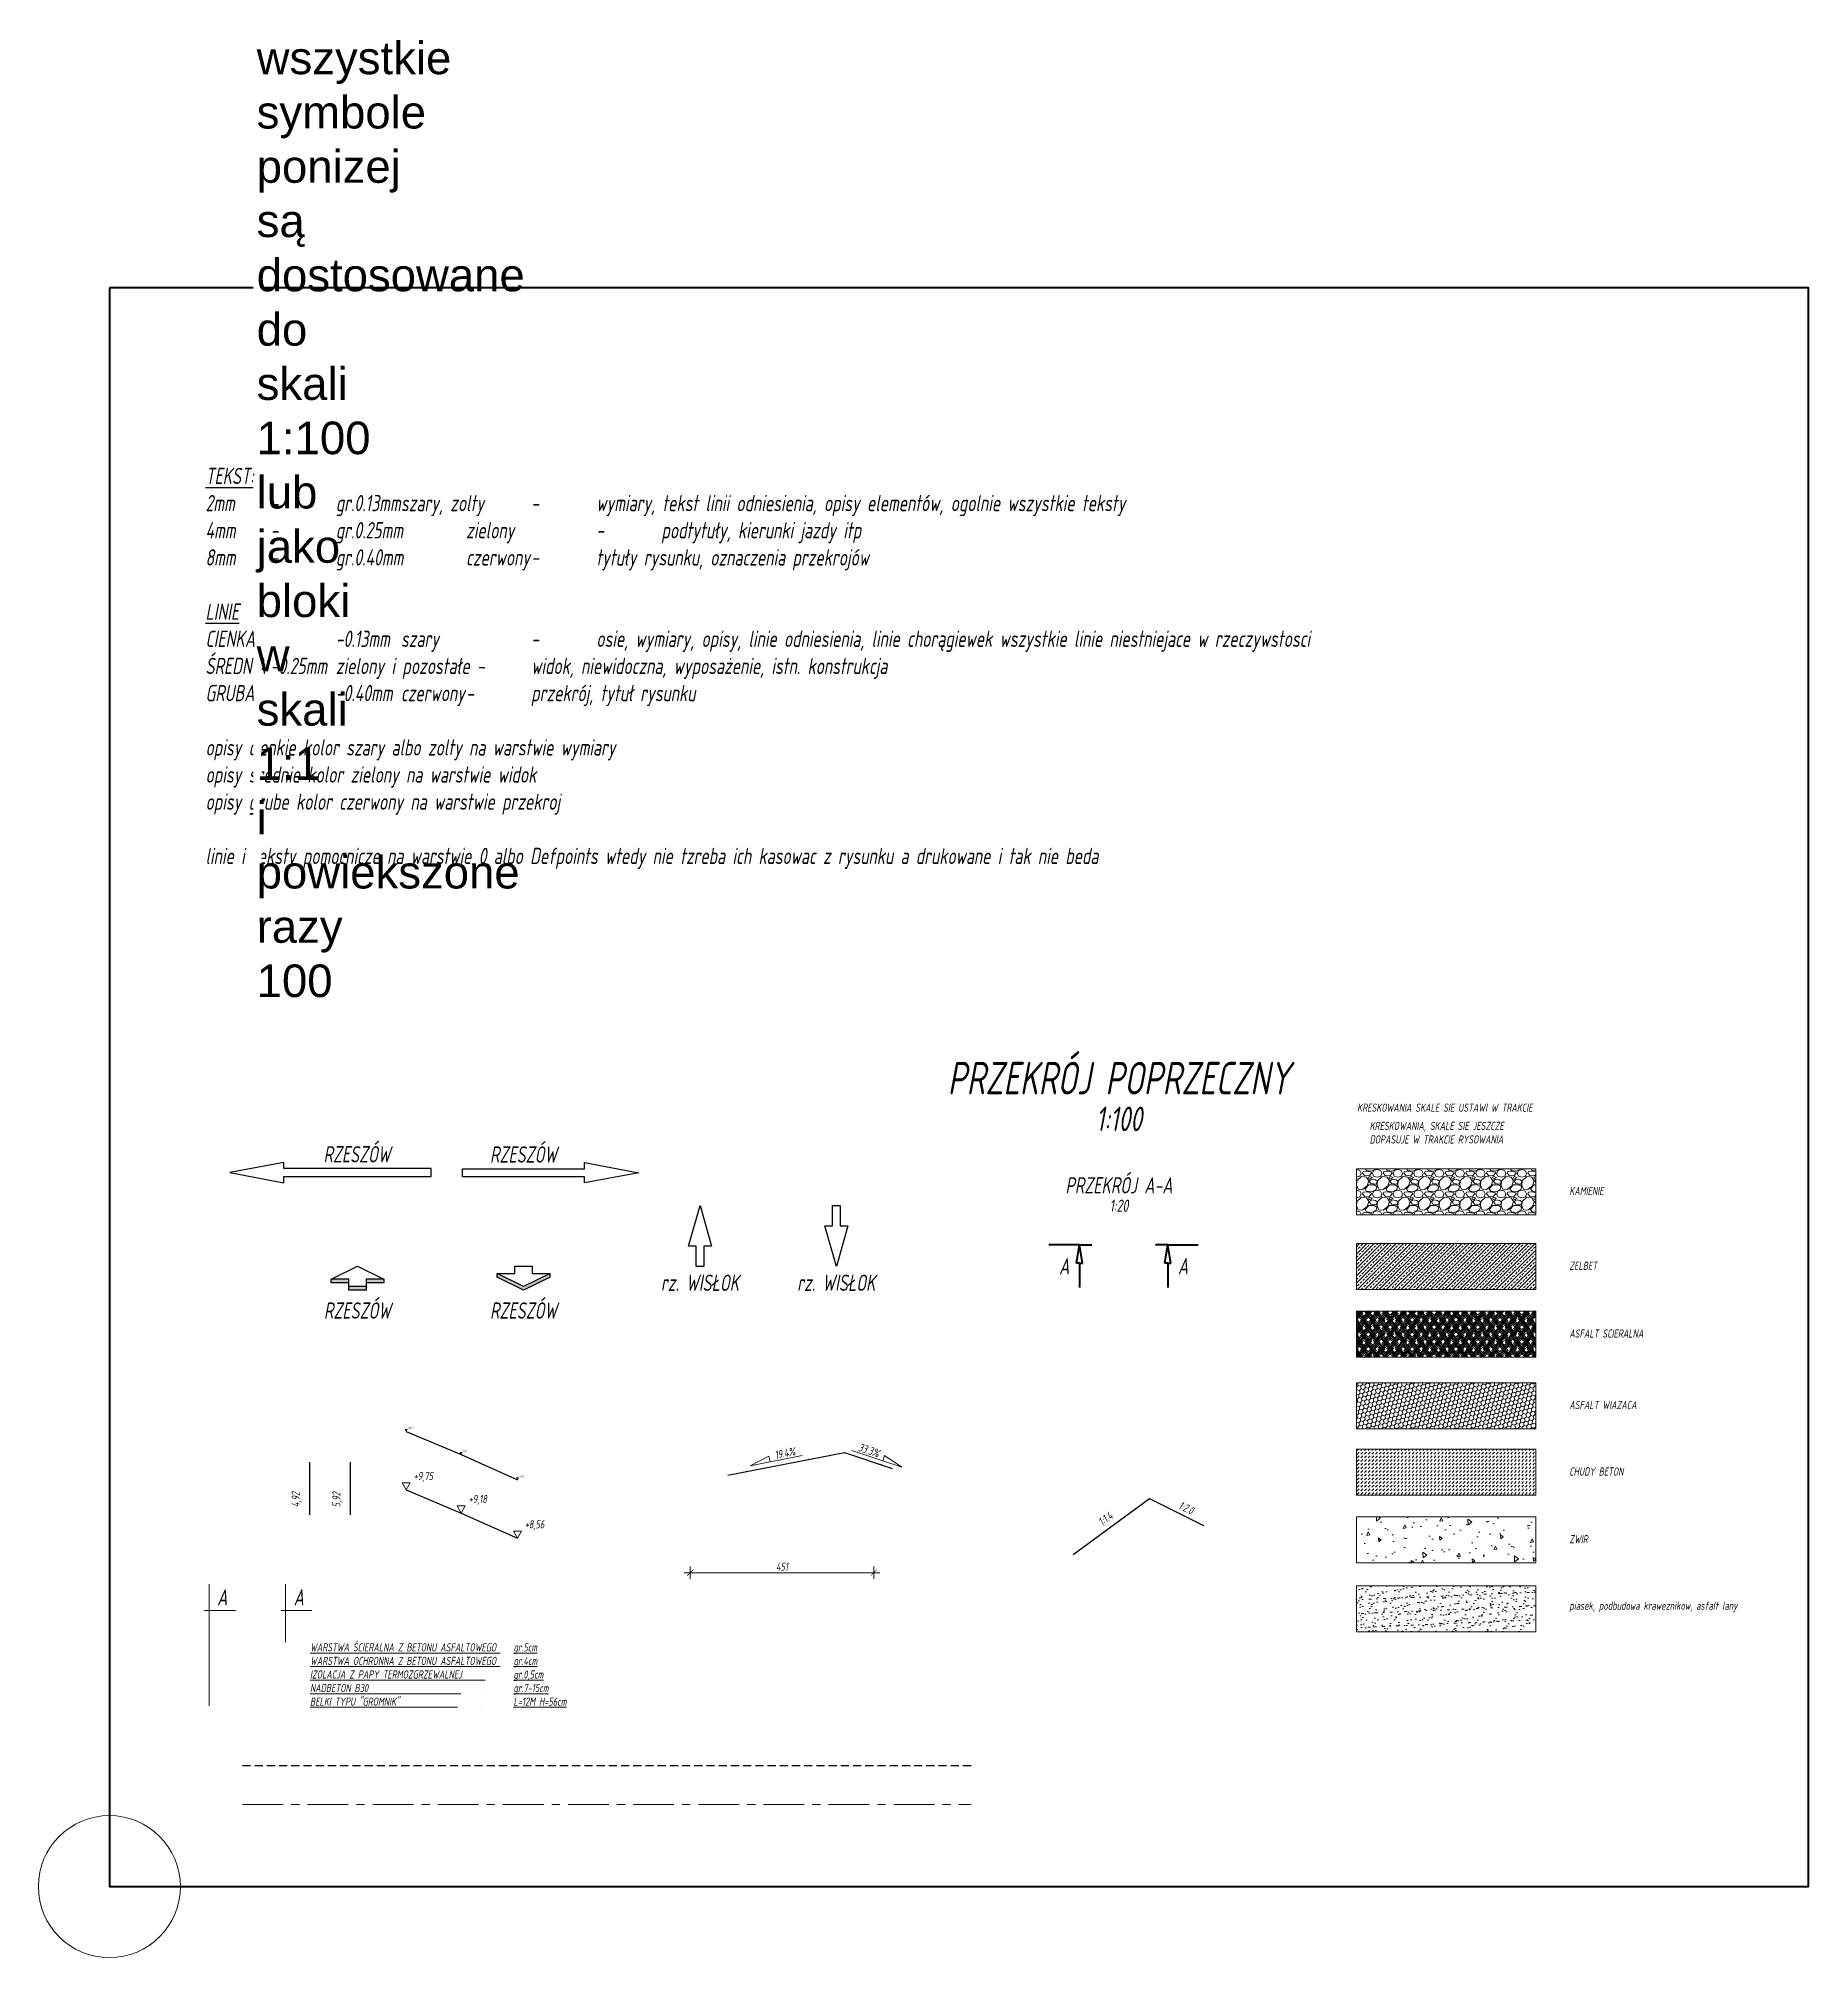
# Model space of a CAD drawing. Header units: millimetres. Extents: x -1744 to 115246, y -1744 to 70845.
# Drawn here: x -1744 to 41745, y -1744 to 45405 of the extents above.
import ezdxf
from ezdxf.enums import TextEntityAlignment as Align

# ---------------------------------------------------------------- set-up
doc = ezdxf.new("R2010")
doc.units = ezdxf.units.MM
doc.header["$LTSCALE"] = 400
doc.linetypes.add('CENTERX2', pattern=[4, 2.5, -0.5, 0.5, -0.5])
doc.linetypes.add('DASHED', pattern=[0.75, 0.5, -0.25])
doc.layers.get('0').update_dxf_attribs({"lineweight": 0})
doc.layers.get('Defpoints').update_dxf_attribs({"lineweight": 0})
for name, color, linetype, lineweight in [('kreskowanie', 8, 'Continuous', 15), ('niewidoczna', 4, 'DASHED', 25), ('osie', 2, 'CENTERX2', 15), ('przekrój', 1, 'Continuous', 40), ('widok', 3, 'Continuous', 25), ('wymiary', 9, 'Continuous', 0)]:
    doc.layers.add(name, color=color, linetype=linetype, lineweight=lineweight)
doc.styles.add('0.7', font='isocpeui.ttf', dxfattribs={"width": 0.7})
doc.styles.add('tabelka', font='arial.ttf')
doc.dimstyles.new('1do100_MadziCAD', dxfattribs={"dimscale": 100, "dimtxt": 2, "dimasz": 1.5, "dimexe": 1.5, "dimexo": 1, "dimgap": 0.5, "dimtad": 1, "dimdec": 0, "dimlfac": 0.1, "dimzin": 9, "dimtxsty": '0.7', "dimblk": 'MadziCAD_znacznik', "dimcen": 2, "dimdle": 1.5, "dimse1": 1, "dimse2": 1, "dimclrd": 256, "dimclre": 256, "dimclrt": 2, "dimadec": 1, "dimazin": 2, "dimtfac": 1, "dimtdec": 1, "dimtix": 1, "dimtmove": 2, "dimatfit": 3, "dimldrblk": 'MadziCAD_strzalka_linii_odniesienia', "dimfxl": 0, "dimtvp": 1, "dimtolj": 1, "dimtzin": 0, "dimlwd": -1, "dimlwe": 25, "dimarcsym": 0})
doc.dimstyles.new('1do100_MadziCAD$6', dxfattribs={"dimscale": 100, "dimtxt": 2, "dimasz": 1.5, "dimexe": 1.5, "dimexo": 1, "dimgap": 2, "dimtad": 1, "dimlfac": 0.001, "dimzin": 1, "dimtxsty": '0.7', "dimblk": 'MadziCAD_znacznik', "dimcen": 2, "dimdle": 1.5, "dimse1": 1, "dimse2": 1, "dimclrd": 256, "dimclre": 256, "dimclrt": 2, "dimadec": 1, "dimazin": 2, "dimtfac": 1, "dimtdec": 1, "dimtix": 1, "dimtmove": 2, "dimatfit": 3, "dimldrblk": 'MadziCAD_strzalka_linii_odniesienia', "dimfxl": 0, "dimtvp": 1, "dimtolj": 1, "dimtzin": 0, "dimlwd": -1, "dimlwe": 25, "dimarcsym": 0})
doc.dimstyles.new('1do25_MadziCAD$6', dxfattribs={"dimscale": 25, "dimtxt": 2, "dimasz": 1.5, "dimexe": 1.5, "dimexo": 1, "dimgap": 2, "dimtad": 1, "dimdec": 1, "dimlfac": 0.1, "dimzin": 1, "dimtxsty": '0.7', "dimblk": 'MadziCAD_znacznik', "dimcen": 2, "dimdle": 1.5, "dimse1": 1, "dimse2": 1, "dimclrd": 256, "dimclre": 256, "dimclrt": 2, "dimadec": 1, "dimazin": 2, "dimtfac": 1, "dimtdec": 1, "dimtix": 1, "dimtmove": 2, "dimatfit": 3, "dimldrblk": 'MadziCAD_strzalka_linii_odniesienia', "dimfxl": 0, "dimtvp": 1, "dimtolj": 1, "dimtzin": 0, "dimlwd": -1, "dimlwe": 25, "dimarcsym": 0})

# ---------------------------------------------------------------- blocks, each defined once
blk = doc.blocks.new('opis preta w widoku')
at = {"layer": 'wymiary'}
blk.add_lwpolyline([(18, 0), (0, 0)], dxfattribs=at)
blk.add_circle((20, 0), 2.5, dxfattribs=at)
at = {"layer": 'wymiary', "color": 2, "style": '0.7', "width": 0.7}
for tag, p in [('SREDNICA_PRETA', (3, 2)), ('DLUGOSC_PRETA', (11, 2))]:
    blk.add_attdef(tag, text='', height=2, dxfattribs=at).set_placement(p, align=Align.MIDDLE_CENTER)
at = {"layer": 'wymiary', "color": 1, "style": 'tabelka'}
blk.add_attdef('NUMER_PRETA', text='', height=2, dxfattribs=at).set_placement((20, 0), align=Align.MIDDLE_CENTER)
blk = doc.blocks.new('MadziCAD_litera_przekroju')
for p, q in [((-3.23, -3.23), (-3.23, 3.23)), ((-4.4, -3.23), (3.23, -3.23)), ((-3.23, -3.23), (-3.23, -26.62))]:
    blk.add_line(p, q)
at = {"layer": 'widok', "style": '0.7', "width": 0.7}
blk.add_attdef('LITERA_PRZEKROJU', text='', height=4, dxfattribs=at).set_placement((0, 0), align=Align.MIDDLE_CENTER)
blk = doc.blocks.new('MadziCAD_oznaczenie_przekroju')
for p, q in [((-0.75, -4.5), (0, 0)), ((0.75, -4.5), (0, 0)), ((0, -4.5), (-0.75, -4.5)), ((0, -4.5), (0.75, -4.5))]:
    blk.add_line(p, q)
for points in [[(0, 0), (-7.5, 0)], [(0, 0), (3, 0)], [(0, -4.5), (0, -10.5)]]:
    blk.add_lwpolyline(points)
at = {"layer": 'przekrój', "style": '0.7', "width": 0.7}
blk.add_attdef('LITERA_PRZEKROJU', text='', height=4, dxfattribs=at).set_placement((-3.75, -5.25), align=Align.MIDDLE_CENTER)
blk = doc.blocks.new('MadziCAD_nazwa_przekroju')
at = {"insert": (0, 0), "char_height": 2, "width": 57.02, "attachment_point": 5, "style": '0.7', "bg_fill": 3, "box_fill_scale": 1.1, "bg_fill_color": 256, "bg_fill_transparency": 0}
blk.add_mtext('                                             \\P                                             \\P                                             \\P                                             ', dxfattribs=at)
at = {"style": '0.7', "width": 0.7}
for tag, height, p in [('NAZWA_PRZEKROJU', 4, (0, 2.5)), ('SKALA_PRZEKROJU', 3, (0, -2.5))]:
    blk.add_attdef(tag, text='', height=height, dxfattribs=at).set_placement(p, align=Align.MIDDLE_CENTER)
blk = doc.blocks.new('MadziCAD_nazwa_przeszkody')
blk.add_lwpolyline([(-0.9375, 5), (-2.8125, 5), (0, 15), (2.8125, 5), (0.9375, 5), (0.9375, 0), (-0.9375, 0)], close=True)
at = {"style": '0.7', "width": 0.7}
blk.add_attdef('NAZWA_PRZESZKODY', text='', height=4, dxfattribs=at).set_placement((0, -4), align=Align.MIDDLE_CENTER)
blk = doc.blocks.new('MadziCAD_nazwa_przeszkody_2')
blk.add_lwpolyline([(0.9375, 10), (2.8125, 10), (0, 0), (-2.8125, 10), (-0.9375, 10), (-0.9375, 15), (0.9375, 15)], close=True)
at = {"style": '0.7', "width": 0.7}
blk.add_attdef('NAZWA_PRZESZKODY', text='', height=4, dxfattribs=at).set_placement((0, -4), align=Align.MIDDLE_CENTER)
blk = doc.blocks.new('MadziCAD_spadek_strzalka')
blk.add_lwpolyline([(4, -1.4), (-9, -1.4), (-4, 0), (-4, -1.4)])
blk = doc.blocks.new('MadziCAD_spadek')
blk.add_blockref('MadziCAD_spadek_strzalka', (0, 0))
at = {"style": '0.7', "width": 0.7}
blk.add_attdef('SPADEK', text='', height=2, dxfattribs=at).set_placement((0, 0), align=Align.MIDDLE_CENTER)
blk = doc.blocks.new('*D15')
at = {"layer": 'Defpoints', "color": 0}
blk.add_point((0, 0), dxfattribs=at)
at = {"layer": 'wymiary', "color": 2, "insert": (4601, 9510), "char_height": 200, "attachment_point": 5, "rotation": 90, "style": '0.7', "bg_fill": 3, "box_fill_scale": 1.1, "bg_fill_color": 256, "bg_fill_true_color": 13158600, "bg_fill_transparency": 3468892}
blk.add_mtext('\\A1;4,92', dxfattribs=at)
at = {"layer": 'Defpoints', "color": 0}
blk.add_point((4921, 9130), dxfattribs=at)
blk.add_point((4921, 9130), dxfattribs=at)
blk = doc.blocks.new('MadziCAD_strzalka_linii_odniesienia')
blk.add_solid([(-2, 0.333333), (0, 0), (-2, -0.333333)])
blk = doc.blocks.new('MadziCAD_znacznik')
for p, q in [((-1, 0), (1, 0)), ((0, 1), (0, -1))]:
    blk.add_line(p, q)
at = {"const_width": 0.1}
blk.add_lwpolyline([(0.5, 0.5), (-0.5, -0.5)], dxfattribs=at)
blk = doc.blocks.new('*D16')
at = {"layer": 'Defpoints', "color": 0}
blk.add_point((0, 0), dxfattribs=at)
at = {"layer": 'wymiary', "color": 2, "insert": (5601, 9506), "char_height": 200, "attachment_point": 5, "rotation": 90, "style": '0.7', "bg_fill": 3, "box_fill_scale": 1.1, "bg_fill_color": 256, "bg_fill_true_color": 13158600, "bg_fill_transparency": 13942248}
blk.add_mtext('\\A1;5,92', dxfattribs=at)
at = {"layer": 'Defpoints', "color": 0}
blk.add_point((5921, 9130), dxfattribs=at)
blk.add_point((5921, 9130), dxfattribs=at)
blk = doc.blocks.new('*D17')
at = {"layer": 'Defpoints', "color": 0}
blk.add_point((0, 0), dxfattribs=at)
at = {"layer": 'wymiary', "color": 2, "insert": (7713, 10065), "char_height": 200, "attachment_point": 5, "style": '0.7', "bg_fill": 3, "box_fill_scale": 1.1, "bg_fill_color": 256, "bg_fill_true_color": 13158600, "bg_fill_transparency": 5439561}
blk.add_mtext('\\A1;+9,75', dxfattribs=at)
at = {"layer": 'Defpoints', "color": 0}
blk.add_point((7292, 9745), dxfattribs=at)
blk.add_point((7292, 9745), dxfattribs=at)
blk = doc.blocks.new('MadziCAD_kota')
blk.add_lwpolyline([(0, 0), (1, 1.73), (-1, 1.73), (0, 0)])
blk = doc.blocks.new('*D18')
at = {"layer": 'Defpoints', "color": 0}
blk.add_point((0, 0), dxfattribs=at)
at = {"layer": 'wymiary', "color": 2, "insert": (9051, 9499), "char_height": 200, "attachment_point": 5, "style": '0.7', "bg_fill": 3, "box_fill_scale": 1.1, "bg_fill_color": 256, "bg_fill_true_color": 13158600, "bg_fill_transparency": 3552908}
blk.add_mtext('\\A1;+9,18', dxfattribs=at)
at = {"layer": 'Defpoints', "color": 0}
blk.add_point((8644, 9179), dxfattribs=at)
blk.add_point((8644, 9179), dxfattribs=at)
blk = doc.blocks.new('*D19')
at = {"layer": 'Defpoints', "color": 0}
blk.add_point((0, 0), dxfattribs=at)
at = {"layer": 'wymiary', "color": 2, "insert": (10444, 8878), "char_height": 200, "attachment_point": 5, "style": '0.7', "bg_fill": 3, "box_fill_scale": 1.1, "bg_fill_color": 256, "bg_fill_true_color": 13158600, "bg_fill_transparency": 3552908}
blk.add_mtext('\\A1;+8,56', dxfattribs=at)
at = {"layer": 'Defpoints', "color": 0}
blk.add_point((10026, 8558), dxfattribs=at)
blk.add_point((10026, 8558), dxfattribs=at)
blk = doc.blocks.new('*D20')
at = {"layer": 'Defpoints', "color": 0}
for p in [(14271, 8573), (18778, 8573), (18778, 7712)]:
    blk.add_point(p, dxfattribs=at)
at = {"layer": 'wymiary'}
blk.add_line((14421, 7712), (18628, 7712), dxfattribs=at)
at = {"layer": 'wymiary', "xscale": 150, "yscale": 150, "zscale": 150, "rotation": 180}
blk.add_blockref('MadziCAD_znacznik', (14271, 7712), dxfattribs=at)
at = {"layer": 'wymiary', "xscale": 150, "yscale": 150, "zscale": 150}
blk.add_blockref('MadziCAD_znacznik', (18778, 7712), dxfattribs=at)
at = {"layer": 'wymiary', "color": 2, "insert": (16524, 7862), "char_height": 200, "attachment_point": 5, "style": '0.7', "bg_fill": 3, "box_fill_scale": 1.1, "bg_fill_color": 256, "bg_fill_true_color": 13158600, "bg_fill_transparency": 6262032}
blk.add_mtext('\\A1;451', dxfattribs=at)
blk = doc.blocks.new('*D21')
at = {"layer": 'wymiary', "color": 2, "insert": (8737, 10698), "char_height": 50, "attachment_point": 5, "style": '0.7', "bg_fill": 3, "box_fill_scale": 1.1, "bg_fill_color": 256, "bg_fill_true_color": 13158600, "bg_fill_transparency": 10382464}
blk.add_mtext('\\A1;%%p0,0', dxfattribs=at)
at = {"layer": 'Defpoints', "color": 0}
blk.add_point((8644, 10618), dxfattribs=at)
blk.add_point((8644, 10618), dxfattribs=at)
blk.add_point((8644, 10618), dxfattribs=at)
blk = doc.blocks.new('*D22')
at = {"layer": 'Defpoints', "color": 0}
blk.add_point((8644, 10618), dxfattribs=at)
at = {"layer": 'wymiary', "color": 2, "insert": (10129, 10077), "char_height": 50, "attachment_point": 5, "style": '0.7', "bg_fill": 3, "box_fill_scale": 1.1, "bg_fill_color": 256, "bg_fill_true_color": 13158600, "bg_fill_transparency": 6262032}
blk.add_mtext('\\A1;-62,1', dxfattribs=at)
at = {"layer": 'Defpoints', "color": 0}
blk.add_point((10026, 9997), dxfattribs=at)
blk.add_point((10026, 9997), dxfattribs=at)
blk = doc.blocks.new('*D23')
at = {"layer": 'Defpoints', "color": 0}
blk.add_point((8644, 10618), dxfattribs=at)
at = {"layer": 'wymiary', "color": 2, "insert": (7398, 11265), "char_height": 50, "attachment_point": 5, "style": '0.7', "bg_fill": 3, "box_fill_scale": 1.1, "bg_fill_color": 256, "bg_fill_true_color": 13158600, "bg_fill_transparency": 7471216}
blk.add_mtext('\\A1;+56,7', dxfattribs=at)
at = {"layer": 'Defpoints', "color": 0}
blk.add_point((7292, 11185), dxfattribs=at)
blk.add_point((7292, 11185), dxfattribs=at)
blk = doc.blocks.new('MadziCAD_kierunek_jazdy_1')
blk.add_lwpolyline([(15, -3.5), (15, -2), (-15, -2), (-15, 0), (15, 0), (15, 1.5), (28.33, -1)], close=True)
at = {"insert": (0, 3.5), "char_height": 4, "attachment_point": 5, "rotation": 359.9995, "style": '0.7'}
blk.add_mtext('RZESZÓW', dxfattribs=at)
blk = doc.blocks.new('MadziCAD_kierunek_jazdy_2')
blk.add_lwpolyline([(-18.06, -2), (18.06, -2), (18.06, 0), (-18.06, 0), (-18.06, 1.5), (-31.4, -1), (-18.06, -3.5)], close=True)
at = {"insert": (-0.11, 3.5), "char_height": 4, "attachment_point": 5, "rotation": 0.0005, "style": '0.7'}
blk.add_mtext('RZESZÓW', dxfattribs=at)
blk = doc.blocks.new('MadziCAD_kierunek_jazdy_3')
h = blk.add_hatch(color=256)
h.paths.add_polyline_path([(-6.51, 2.71), (-6.51, 1.81), (-2.13, 1.81), (-2.13, 2.71)])
h.paths.add_polyline_path([(0, 0), (2.13, 0), (2.13, 0.9), (0, 0.9), (-2.13, 0.9), (-2.13, 0)])
h.paths.add_polyline_path([(6.51, 1.81), (6.51, 2.71), (2.13, 2.71), (2.13, 1.81)])
for p, q in [((-6.51, 2.71), (0, 5.91)), ((0, 5.91), (6.51, 2.71)), ((-2.13, 2.71), (-6.51, 2.71)), ((-6.51, 1.81), (-6.51, 2.71)), ((-2.13, 1.81), (-6.51, 1.81)), ((-2.13, 0.9), (-2.13, 2.71)), ((-2.13, 0), (-2.13, 1.81)), ((0, 0.9), (-2.13, 0.9)), ((0, 0), (-2.13, 0)), ((0, 0.9), (0, 0.9)), ((2.13, 0.9), (0, 0.9)), ((0, 0), (0, 0)), ((2.13, 0), (0, 0)), ((6.51, 2.71), (2.13, 2.71)), ((2.13, 2.71), (2.13, 0.9)), ((6.51, 1.81), (2.13, 1.81)), ((2.13, 1.81), (2.13, 0)), ((6.51, 2.71), (6.51, 1.81))]:
    blk.add_line(p, q)
at = {"insert": (0, -5), "char_height": 4, "attachment_point": 5, "style": '0.7', "bg_fill": 3, "box_fill_scale": 1.1, "bg_fill_color": 256, "bg_fill_transparency": 0}
blk.add_mtext('RZESZÓW', dxfattribs=at)
blk = doc.blocks.new('MadziCAD_kierunek_jazdy_4')
blk.add_hatch(color=256).paths.add_polyline_path([(-6.51, 3.2), (0, 0), (6.51, 3.2), (6.51, 4.1), (0, 0.9), (-6.51, 4.1)])
for p, q in [((-2.13, 4.1), (-2.13, 5.91)), ((-2.13, 5.91), (0, 5.91)), ((0, 5.91), (0, 5.91)), ((0, 5.91), (2.13, 5.91)), ((2.13, 5.91), (2.13, 4.1)), ((-6.51, 4.1), (-2.13, 4.1)), ((0, 0.9), (-6.51, 4.1)), ((0, 0), (-6.51, 3.2)), ((6.51, 4.1), (0, 0.9)), ((6.51, 3.2), (0, 0)), ((2.13, 4.1), (6.51, 4.1))]:
    blk.add_line(p, q)
for points in [[(-6.51, 3.2), (-6.51, 4.1)], [(6.51, 3.2), (6.51, 4.1)]]:
    blk.add_lwpolyline(points)
at = {"insert": (0, -5), "char_height": 4, "attachment_point": 5, "style": '0.7', "bg_fill": 3, "box_fill_scale": 1.1, "bg_fill_color": 256, "bg_fill_transparency": 0}
blk.add_mtext('RZESZÓW', dxfattribs=at)

msp = doc.modelspace()

# ---------------------------------------------------------------- hatches: boundary and pattern name
at = {"layer": 'kreskowanie'}
h = msp.add_hatch(dxfattribs=at)
h.set_pattern_fill('GRAVEL', color=256, scale=20, style=0)
h.set_pattern_definition([(228.0128, (31000.126, 17012.854), (-4064.00345, -4572.00562), [68.344, -6766.1]), (184.9697, (30954.406, 16962.054), (6096.00986, 507.99642), [117.281, -11610.8]), (132.5104, (30837.566, 16951.894), (5079.9963, -5588.00546), [82.696, -8186.94]), (267.2737, (30639.446, 16824.894), (507.9978, 10159.99673), [106.801, -10573.28]), (292.8337, (30634.366, 16718.214), (-2540.00721, 6096.00347), [104.727, -10367.96]), (357.2737, (30675.006, 16621.694), (-10159.99673, 507.9978), [106.801, -10573.28]), (37.6942, (30781.686, 16616.614), (-6604.00417, -5079.99547), [141.239, -13982.62]), (72.2553, (30893.446, 16702.974), (3556.00711, 11176.00324), [133.344, -13201.06]), (121.4296, (30934.086, 16829.974), (-4064.00105, 6603.99223), [107.163, -10609.1]), (175.2364, (30878.206, 16921.414), (5587.9956, -507.99523), [122.343, -5994.78]), (222.3974, (30756.286, 16931.574), (-6096.000183, -5587.99273), [158.216, -15663.36]), (138.8141, (31142.366, 16819.814), (-3555.99773, 3047.9953), [54, -5346.12]), (171.4692, (31101.726, 16855.374), (6603.98992, -1016.00256), [102.736, -10170.92]), (225, (31000.13, 16870.6), (-1e-13, -508), [71.84, -646.58]), (203.1986, (30964.566, 16931.574), (2540.0086, 1016.0045), [38.688, -3830.12]), (291.8014, (30929.01, 16916.33), (-508.0004, 1524.001), [54.713, -2680.96]), (30.9638, (30949.326, 16865.53), (1523.9984, 1016.0008), [88.864, -2873.26]), (161.565, (31025.53, 16911.25), (1016.0005, -507.999), [64.257, -1542.18]), (16.3895, (30634.366, 16916.334), (5080.0028, 1523.99683), [90.018, -8911.76]), (70.3462, (30720.726, 16941.734), (-2031.99434, -5587.9921), [75.52, -7476.44]), (293.1986, (31025.526, 17012.854), (-1016.0045, 2540.0086), [77.376, -3791.44]), (343.6105, (31056.006, 16941.734), (-5080.0028, 1523.99683), [90.018, -8911.76]), (339.444, (30634.366, 16601.374), (-2540.00315, 1015.9988), [86.807, -4253.54]), (294.7751, (30715.646, 16570.894), (-2539.99408, 5587.9974), [72.734, -7200.72]), (66.8014, (31030.606, 16504.854), (1016.0045, 2540.0086), [77.376, -3791.44]), (17.354, (31061.086, 16575.974), (-6604.00036, -2031.99694), [85.157, -8430.48]), (69.444, (30781.686, 16504.854), (-1015.9988, -2540.00315), [43.404, -4296.96]), (101.31, (31000.13, 16504.85), (-507.9975, 2031.9935), [25.903, -2564.4]), (165.9638, (30995.05, 16530.25), (1524.001, -507.999), [104.727, -1989.81]), (186.009, (30893.446, 16555.654), (5079.99251, 507.99881), [97.053, -9608.28]), (303.69, (30949.33, 16819.81), (-508, 1015.999), [73.265, -1758.356]), (353.1572, (30989.966, 16758.854), (8636.00357, -1016.00455), [127.911, -12663.2]), (60.9454, (31116.966, 16743.614), (-2031.9953, -3555.9915), [52.302, -5177.88]), (90, (31142.37, 16789.33), (-508, 508), [30.48, -477.52]), (120.2564, (30883.286, 16570.894), (2031.9957, -3555.9982), [70.573, -6986.78]), (48.0128, (30847.726, 16631.854), (4064.00345, 4572.00562), [136.689, -6697.76]), (0, (30939.17, 16733.45), (508, 508), [132.08, -375.92]), (325.3048, (31071.246, 16733.454), (-5079.9912, 3556.00034), [80.322, -7951.86]), (254.0546, (31137.286, 16687.734), (-508.0013, -2032.0048), [73.966, -3624.34]), (207.646, (31116.966, 16616.614), (-9651.99661, -5080.0032), [120.429, -11922.5]), (175.4261, (31010.286, 16560.734), (-6604.00152, 507.99754), [127.406, -12613.16]), (175.4261, (31010.286, 16560.734), (-6604.00152, 507.99754), [127.406, -12613.16])])
h.paths.add_polyline_path([(35041.981, 17636.374), (30634.366, 17636.374), (30634.366, 16504.854), (35041.981, 16504.854)])
h = msp.add_hatch(dxfattribs=at)
h.set_pattern_fill('ANSI33', color=256, scale=20, style=0)
h.set_pattern_definition([(45, (23383.32, 11702.54), (-89.8026, 89.8026), []), (45, (23473.12, 11702.54), (-89.8026, 89.8026), [63.5, -31.75])])
h.paths.add_polyline_path([(35041.981, 15800.404), (30634.366, 15800.404), (30634.366, 14668.885), (35041.981, 14668.885)])
h = msp.add_hatch(dxfattribs=at)
h.set_pattern_fill('HOUND', color=256, scale=20, angle=45, style=0)
h.set_pattern_definition([(45, (23383.322, 11702.538), (67.35192, 112.2532), [508, -254]), (135, (23383.322, 11702.538), (67.35192, -112.2532), [508, -254])])
h.paths.add_polyline_path([(35041.981, 14135.223), (30634.366, 14135.223), (30634.366, 13003.703), (35041.981, 13003.703)])
h = msp.add_hatch(dxfattribs=at)
h.set_pattern_fill('HONEY', color=256, scale=20, angle=45, style=0)
h.set_pattern_definition([(45, (23383.32, 11702.54), (28.46628, 106.23756), [63.5, -127]), (165, (23383.32, 11702.54), (-106.23757, -28.46626), [63.5, -127]), (105, (23383.32, 11702.54), (-77.77129, 77.7713), [-127, 63.5])])
h.paths.add_polyline_path([(35041.981, 12378.653), (30634.366, 12378.653), (30634.366, 11247.133), (35041.981, 11247.133)])
h = msp.add_hatch(dxfattribs=at)
h.set_pattern_fill('DASH', color=256, scale=20, angle=45, style=0)
h.set_pattern_definition([(45, (23383.32, 11702.54), (7e-15, 89.80256), [63.5, -63.5])])
h.paths.add_polyline_path([(35041.981, 10745.495), (30634.366, 10745.495), (30634.366, 9613.975), (35041.981, 9613.975)])
h = msp.add_hatch(dxfattribs=at)
h.set_pattern_fill('AR-CONC', color=256, scale=5, angle=45, style=0)
h.set_pattern_definition([(95, (23383.3, 11702.54), (700.473, 587.767), [95.25, -1047.75]), (40, (23383.3, 11702.5), (-800.09, 550.885), [76.2, -838.2]), (145.451, (23441.7, 11751.5), (-99.61, 1138.65), [80.95, -890.45]), (91.184, (23203.7, 11882.1), (1107.05, 809.77), [142.88, -1571.62]), (141.636, (23296, 11949.6), (-35.43, 1714.13), [121.42, -1335.67]), (36.184, (23203.7, 11882.1), (-35.43, 1714.13), [114.3, -1257.3]), (66, (23338.4, 11927.04), (897.603, 174.476), [95.25, -1047.75]), (11, (23338.4, 11927), (-432.7, 869.706), [76.2, -838.2]), (116.451, (23413.2, 11941.6), (464.9, 1044.18), [80.95, -890.45]), (82.5, (23383.32, 11702.54), (-288.027, 309.867), [0, -828.04, 0, -850.9, 0, -841.375]), (52.5, (23383.3, 11702.54), (-117.949, 590.435), [0, -485.14, 0, -808.99, 0, -320.675]), (12.5, (23183.06, 11502.28), (499.639, 459.131), [0, -317.5, 0, -990.6, 0, -1314.45]), (2.5, (23093.26, 11412.5), (433.82, 613.612), [0, -412.75, 0, -657.86, 0, -933.45])])
h.paths.add_polyline_path([(35041.981, 9083.61), (30634.366, 9083.61), (30634.366, 7952.09), (35041.981, 7952.09)])
h = msp.add_hatch(dxfattribs=at)
h.set_pattern_fill('AR-SAND', color=256, scale=5, angle=45, style=0)
h.set_pattern_definition([(82.5, (23383.32, 4450.36), (-178.6907, 167.3767), [0, -193.04, 0, -215.9, 0, -206.375]), (52.5, (23383.32, 4450.36), (-94.5055, 412.366), [0, -104.14, 0, -173.99, 0, -66.675]), (12.5, (23272.86, 4339.9), (279.15, 280.166), [0, -63.5, 0, -228.6, 0, -298.45]), (2.5, (23272.86, 4339.9), (191.141, 348.775), [0, -31.75, 0, -149.86, 0, -171.45])])
h.paths.add_polyline_path([(35041.981, 7389.454), (30634.366, 7389.454), (30634.366, 6257.934), (35041.981, 6257.934)])

# ---------------------------------------------------------------- linework, layer by layer
msp.add_circle((0, 0), 1744.111)
at = {"layer": 'niewidoczna'}
msp.add_line((3269.539, 2975.866), (21168.039, 2975.866), dxfattribs=at)
at = {"layer": 'osie'}
msp.add_line((3269.539, 2018.866), (21168.039, 2018.866), dxfattribs=at)
at = {"layer": 'przekrój'}
msp.add_lwpolyline([(0, 39276.996), (0, 0), (41745.384, 0), (41745.384, 39276.996)], close=True, dxfattribs=at)
at = {"layer": 'widok'}
for p, q in [((23678.134, 8158.107), (25548.72, 9533.092)), ((25548.72, 9533.092), (26879.372, 8867.766))]:
    msp.add_line(p, q, dxfattribs=at)
for points in [[(7291.988, 11184.869), (8643.79, 10618.292), (10026.253, 9997.335)], [(4921.416, 9129.721), (4921.416, 10428.443)], [(5920.998, 9129.721), (5920.998, 10428.443)], [(15194.012, 10111.019), (18060.889, 10666.722), (19233.879, 10275.672)], [(7291.988, 9745.242), (8643.79, 9178.666), (10026.253, 8557.709)]]:
    msp.add_lwpolyline(points, dxfattribs=at)
at = {"layer": 'wymiary'}
for points in [[(30634.366, 17636.374), (30634.366, 16504.854), (35041.981, 16504.854), (35041.981, 17636.374), (30634.366, 17636.374)], [(30634.366, 15800.404), (30634.366, 14668.885), (35041.981, 14668.885), (35041.981, 15800.404), (30634.366, 15800.404)], [(30634.366, 14135.223), (30634.366, 13003.703), (35041.981, 13003.703), (35041.981, 14135.223), (30634.366, 14135.223)], [(30634.366, 12378.653), (30634.366, 11247.133), (35041.981, 11247.133), (35041.981, 12378.653), (30634.366, 12378.653)], [(30634.366, 10745.495), (30634.366, 9613.975), (35041.981, 9613.975), (35041.981, 10745.495), (30634.366, 10745.495)], [(30634.366, 9083.61), (30634.366, 7952.09), (35041.981, 7952.09), (35041.981, 9083.61), (30634.366, 9083.61)], [(30634.366, 7389.454), (30634.366, 6257.934), (35041.981, 6257.934), (35041.981, 7389.454), (30634.366, 7389.454)]]:
    msp.add_lwpolyline(points, dxfattribs=at)
for p in [(17173.387, 10494.692), (18270.647, 10596.793), (15655.748, 10200.52), (18965.63, 10365.1), (25548.72, 9533.092), (25010.499, 9137.47), (24155.762, 8509.19), (26879.372, 8867.766)]:
    msp.add_point(p, dxfattribs=at)

# ---------------------------------------------------------------- block references
msp.add_blockref('opis preta w widoku', (0, 0)).add_auto_attribs({'NUMER_PRETA': '1', 'SREDNICA_PRETA': '1', 'DLUGOSC_PRETA': '1'})
at = {"layer": 'przekrój', "xscale": 100, "yscale": 100, "zscale": 100}
msp.add_blockref('MadziCAD_oznaczenie_przekroju', (23833.048, 15766.979), dxfattribs=at).add_auto_attribs({'LITERA_PRZEKROJU': 'A'})
at = {"layer": 'przekrój'}
ref = msp.add_blockref('MadziCAD_oznaczenie_przekroju', (26001.55, 15766.979), dxfattribs=dict(at, xscale=-100, yscale=100, zscale=100))
ref.add_attrib('LITERA_PRZEKROJU', 'A', dxfattribs={"height": 400, "style": '0.7', "width": 0.7}).set_placement((26376.55, 15241.979), align=Align.MIDDLE_CENTER)
at = {"layer": 'widok', "xscale": 100, "yscale": 100, "zscale": 100}
for name, p in [('MadziCAD_kierunek_jazdy_2', (6095.65, 17641.44)), ('MadziCAD_kierunek_jazdy_1', (10176.148, 17636.613))]:
    msp.add_blockref(name, p, dxfattribs=at)
for name, p in [('MadziCAD_nazwa_przeszkody', (14510.884, 15235.585)), ('MadziCAD_nazwa_przeszkody_2', (17859.59, 15235.585))]:
    msp.add_blockref(name, p, dxfattribs=at).add_auto_attribs({'NAZWA_PRZESZKODY': 'rz. WISŁOK'})
at = {"layer": 'wymiary'}
for p, xscale, yscale, zscale in [((7291.988, 11184.869), 25, 25, 25), ((8643.79, 10618.292), 25, 25, 25), ((7291.988, 9745.242), 100, 100, 100), ((10026.253, 9997.335), 25, 25, 25), ((8643.79, 9178.666), 100, 100, 100), ((10026.253, 8557.709), 100, 100, 100)]:
    msp.add_blockref('MadziCAD_kota', p, dxfattribs=dict(at, xscale=xscale, yscale=yscale, zscale=zscale))
ref = msp.add_blockref('MadziCAD_spadek', (18662.876, 10720.346), dxfattribs=dict(at, xscale=-100.0000000000014, yscale=100, zscale=100, rotation=341.5627243917298))
ref.add_attrib('SPADEK', '33.3%', dxfattribs={"layer": '0', "height": 200, "rotation": 341.5627244, "style": '0.7', "width": 0.7}).set_placement((18662.876, 10720.346), align=Align.MIDDLE_CENTER)
at = {"layer": 'wymiary', "xscale": 99.99999999999842, "yscale": 100, "zscale": 100, "rotation": 10.96990885658174}
msp.add_blockref('MadziCAD_spadek', (16596.835, 10650.179), dxfattribs=at).add_auto_attribs({'SPADEK': '19.4%'})
at = {"layer": 'wymiary', "xscale": 100, "yscale": 100, "zscale": 100}
for p in [(2773.378, 7107.406), (4652.593, 7107.406)]:
    msp.add_blockref('MadziCAD_litera_przekroju', p, dxfattribs=at).add_auto_attribs({'LITERA_PRZEKROJU': 'A'})

# ---------------------------------------------------------------- next in the draw order: block references
at = {"layer": 'przekrój', "xscale": 200, "yscale": 200, "zscale": 200}
msp.add_blockref('MadziCAD_nazwa_przekroju', (24802.09, 19361.041), dxfattribs=at).add_auto_attribs({'NAZWA_PRZEKROJU': 'PRZEKRÓJ POPRZECZNY', 'SKALA_PRZEKROJU': '1:100'})
at = {"layer": 'widok', "xscale": 100, "yscale": 100, "zscale": 100}
msp.add_blockref('MadziCAD_nazwa_przekroju', (24802.09, 16978.461), dxfattribs=at).add_auto_attribs({'NAZWA_PRZEKROJU': 'PRZEKRÓJ A-A', 'SKALA_PRZEKROJU': '1:20'})
for name, p in [('MadziCAD_kierunek_jazdy_3', (6095.65, 14652.258)), ('MadziCAD_kierunek_jazdy_4', (10176.148, 14652.258))]:
    msp.add_blockref(name, p, dxfattribs=at)

# ---------------------------------------------------------------- next in the draw order: texts
at = {"layer": 'widok', "insert": (2362.183, 34856.014), "char_height": 400, "width": 33126.08048, "attachment_point": 1, "style": '0.7', "bg_fill": 3, "box_fill_scale": 1.1, "bg_fill_color": 256, "bg_fill_transparency": 15728640}
msp.add_mtext('{\\LTEKST:}\\P2mm^I-^Igr.0.13mm^Iszary, zolty^I-^Iwymiary, tekst linii odniesienia, opisy elementów, ogolnie wszystkie teksty\\P4mm^I-^Igr.0.25mm^Izielony^I^I-^Ipodtytuły, kierunki jazdy itp\\P8mm^I-^Igr.0.40mm^Iczerwony^I-^Itytuły rysunku, oznaczenia przekrojów\\P\\P{\\LLINIE}\\PCIENKA^I^I-0.13mm^Iszary^I^I-^Iosie, wymiary, opisy, linie odniesienia, linie chorągiewek wszystkie linie niestniejace w rzeczywstosci \\PŚREDNIA^I-0.25mm^Izielony i pozostałe -^Iwidok, niewidoczna, wyposażenie, istn. konstrukcja \\PGRUBA^I^I-0.40mm^Iczerwony^I-^Iprzekrój, tytuł rysunku\\P\\Popisy cienkie kolor szary albo zolty na warstwie wymiary\\Popisy srednie kolor zielony na warstwie widok\\Popisy grube kolor czerwony na warstwie przekroj\\P\\Plinie i teksty pomocnicze na warstwie 0 albo Defpoints wtedy nie tzreba ich kasowac z rysunku a drukowane i tak nie beda', dxfattribs=at)
at = {"layer": 'wymiary', "char_height": 200, "attachment_point": 7, "style": '0.7', "bg_fill": 3, "box_fill_scale": 1.1, "bg_fill_color": 256}
for s, insert, bg_fill_transparency in [('KAMIENIE', (35866.348, 16988.222), 15728640), ('ZELBET', (35866.348, 15152.252), 0), ('ASFALT SCIERALNA', (35866.348, 13487.071), 13212057), ('ASFALT WIAZACA', (35866.348, 11730.501), 15759104), ('CHUDY BETON', (35866.348, 10097.343), 0), ('ZWIR', (35866.348, 8435.458), 0), ('piasek, podbudowa kraweznikow, asfalt lany', (35866.348, 6741.302), 13212057)]:
    msp.add_mtext(s, dxfattribs=dict(at, insert=insert, bg_fill_transparency=bg_fill_transparency))
at = {"layer": 'wymiary', "char_height": 200, "attachment_point": 5, "style": '0.7', "bg_fill": 3, "box_fill_scale": 1.1, "bg_fill_color": 256}
for s, insert, rotation, bg_fill_transparency in [('1:2.0', (26454.24, 9305.716), 333.4349488, 0), ('1:1.4', (24470.511, 9037.881), 36.3179659, 15728640)]:
    msp.add_mtext(s, dxfattribs=dict(at, insert=insert, rotation=rotation, bg_fill_transparency=bg_fill_transparency))

# ---------------------------------------------------------------- next in the draw order: dimensions: what is measured, and where the dimension line sits
at = {"layer": 'wymiary'}
dim = msp.add_ordinate_dim(feature_location=(8643.789790796, 10618.292253634), offset=(0, 0), dtype=0, origin=(8643.789790796, 10618.292253634), text='%%p<>', dimstyle='1do25_MadziCAD$6', dxfattribs=at)
dim.commit()
dim.dimension.update_dxf_attribs({"geometry": '*D21', "text_midpoint": (8737.301154432, 10698.292253634)})
dim = msp.add_ordinate_dim(feature_location=(4921.416, 9129.721), offset=(0, 0), dtype=1, origin=(0, 0), dimstyle='1do100_MadziCAD$6', dxfattribs=at)
dim.commit()
dim.dimension.update_dxf_attribs({"geometry": '*D15', "text_midpoint": (4601.416, 9509.706)})
dim = msp.add_linear_dim(base=(18777.793, 7711.583), p1=(14271.042, 8572.51), p2=(18777.793, 8572.51), dimstyle='1do100_MadziCAD', dxfattribs=at)
dim.commit()
dim.dimension.update_dxf_attribs({"geometry": '*D20', "text_midpoint": (16524.418, 7861.583)})

# ---------------------------------------------------------------- next in the draw order: texts
at = {"layer": 'wymiary', "insert": (3618.987, 21842.897), "char_height": 800, "width": 40, "attachment_point": 7, "style": 'tabelka', "bg_fill": 3, "box_fill_scale": 1.1, "bg_fill_color": 256, "bg_fill_transparency": 3744524}
msp.add_mtext('wszystkie symbole ponizej są dostosowane do skali 1:100 lub jako bloki\\Pw skali 1:1 i powiekszone razy 100', dxfattribs=at)
at = {"layer": 'wymiary', "insert": (30654.373, 19036.711), "char_height": 200, "attachment_point": 7, "style": '0.7', "bg_fill": 3, "box_fill_scale": 1.1, "bg_fill_color": 256, "bg_fill_transparency": 13212057}
msp.add_mtext('KRESKOWANIA SKALE SIE USTAWI W TRAKCIE', dxfattribs=at)

# ---------------------------------------------------------------- next in the draw order: dimensions: what is measured, and where the dimension line sits
at = {"layer": 'wymiary'}
dim = msp.add_ordinate_dim(feature_location=(10026.253, 9997.335), offset=(0, 0), dtype=0, origin=(8643.79, 10618.292), text='-<>', dimstyle='1do25_MadziCAD$6', dxfattribs=at)
dim.commit()
dim.dimension.update_dxf_attribs({"geometry": '*D22', "text_midpoint": (10129.058, 10077.335)})
dim = msp.add_ordinate_dim(feature_location=(5920.998, 9129.721), offset=(0, 0), dtype=1, origin=(0, 0), dimstyle='1do100_MadziCAD$6', dxfattribs=at)
dim.commit()
dim.dimension.update_dxf_attribs({"geometry": '*D16', "text_midpoint": (5600.998, 9506.259)})

# ---------------------------------------------------------------- next in the draw order: texts
at = {"layer": 'wymiary', "insert": (30960.452, 18255.045), "char_height": 200, "attachment_point": 7, "style": '0.7', "bg_fill": 3, "box_fill_scale": 1.1, "bg_fill_color": 256, "bg_fill_transparency": 5374027}
msp.add_mtext('KRESKOWANIA, SKALE SIE JESZCZE \\PDOPASUJE W TRAKCIE RYSOWANIA', dxfattribs=at)

# ---------------------------------------------------------------- next in the draw order: dimensions: what is measured, and where the dimension line sits
at = {"layer": 'wymiary'}
for feature_location, origin, dimstyle, picture, middle in [((7291.988, 11184.869), (8643.79, 10618.292), '1do25_MadziCAD$6', '*D23', (7398.187, 11264.869)), ((7291.988, 9745.242), (0, 0), '1do100_MadziCAD$6', '*D17', (7713.177, 10065.242))]:
    dim = msp.add_ordinate_dim(feature_location=feature_location, offset=(0, 0), dtype=0, origin=origin, text='+<>', dimstyle=dimstyle, dxfattribs=at)
    dim.commit()
    dim.dimension.update_dxf_attribs({"geometry": picture, "text_midpoint": middle})

# ---------------------------------------------------------------- next in the draw order: dimensions: what is measured, and where the dimension line sits
dim = msp.add_ordinate_dim(feature_location=(8643.79, 9178.666), offset=(0, 0), dtype=0, origin=(0, 0), text='+<>', dimstyle='1do100_MadziCAD$6', dxfattribs=at)
dim.commit()
dim.dimension.update_dxf_attribs({"geometry": '*D18', "text_midpoint": (9050.926, 9498.666)})

# ---------------------------------------------------------------- next in the draw order: dimensions: what is measured, and where the dimension line sits
dim = msp.add_ordinate_dim(feature_location=(10026.253, 8557.709), offset=(0, 0), dtype=0, origin=(0, 0), text='+<>', dimstyle='1do100_MadziCAD$6', dxfattribs=at)
dim.commit()
dim.dimension.update_dxf_attribs({"geometry": '*D19', "text_midpoint": (10443.784, 8877.709)})

# ---------------------------------------------------------------- next in the draw order: texts
at = {"layer": 'wymiary', "insert": (4329.245, 4444.938), "char_height": 200, "attachment_point": 7, "style": '0.7', "bg_fill": 3, "box_fill_scale": 1.1, "bg_fill_color": 256, "bg_fill_transparency": 0}
msp.add_mtext('\\pi-400,l600,t600;{\\L^IWARSTWA ŚCIERALNA Z BETONU ASFALTOWEGO ^Igr.5cm^I^I^I\\P^IWARSTWA OCHRONNA Z BETONU ASFALTOWEGO ^Igr.4cm^I^I^I\\P^IIZOLACJA Z PAPY TERMOZGRZEWALNEJ    ^I  ^Igr.0,5cm^I^I\\P^INADBETON B30                        ^I^Igr.7-15cm^I^I\\P^IBELKI TYPU "GROMNIK"               ^I^IL=12M H=56cm^I}', dxfattribs=at)

doc.saveas('drawing.dxf')
